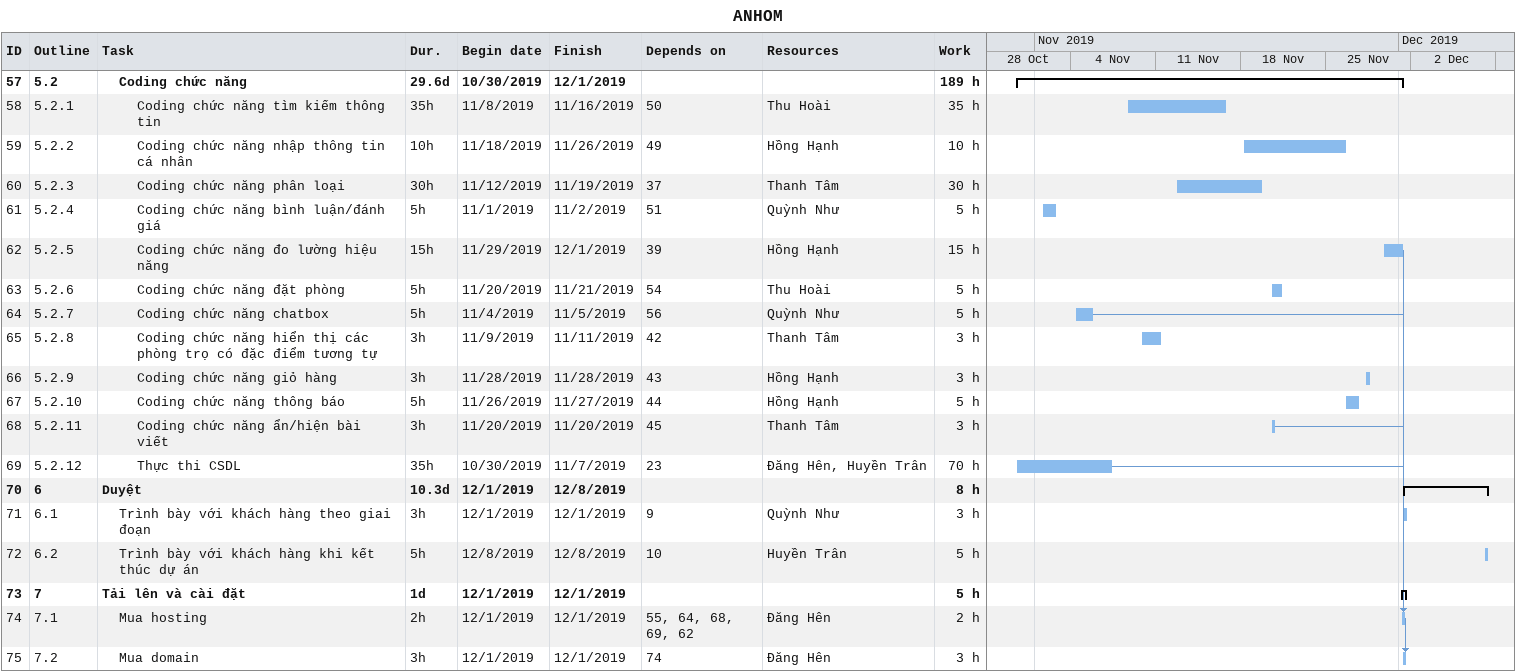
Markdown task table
ANHOM

| ID | WBS | Task | Duration | Start | Finish | Predecessors | Resources | Work (h) |
|---|---|---|---|---|---|---|---|---|
| 57 | 5.2 | **Coding chức năng** | 29.6d | 2019-10-30 | 2019-12-01 |  |  | 189 |
| 58 | 5.2.1 | Coding chức năng tìm kiếm thông tin | 35h | 2019-11-08 | 2019-11-16 | 50 | Thu Hoài | 35 |
| 59 | 5.2.2 | Coding chức năng nhập thông tin cá nhân | 10h | 2019-11-18 | 2019-11-26 | 49 | Hồng Hạnh | 10 |
| 60 | 5.2.3 | Coding chức năng phân loại | 30h | 2019-11-12 | 2019-11-19 | 37 | Thanh Tâm | 30 |
| 61 | 5.2.4 | Coding chức năng bình luận/đánh giá | 5h | 2019-11-01 | 2019-11-02 | 51 | Quỳnh Như | 5 |
| 62 | 5.2.5 | Coding chức năng đo lường hiệu năng | 15h | 2019-11-29 | 2019-12-01 | 39 | Hồng Hạnh | 15 |
| 63 | 5.2.6 | Coding chức năng đặt phòng | 5h | 2019-11-20 | 2019-11-21 | 54 | Thu Hoài | 5 |
| 64 | 5.2.7 | Coding chức năng chatbox | 5h | 2019-11-04 | 2019-11-05 | 56 | Quỳnh Như | 5 |
| 65 | 5.2.8 | Coding chức năng hiển thị các phòng trọ có đặc điểm tương tự | 3h | 2019-11-09 | 2019-11-11 | 42 | Thanh Tâm | 3 |
| 66 | 5.2.9 | Coding chức năng giỏ hàng | 3h | 2019-11-28 | 2019-11-28 | 43 | Hồng Hạnh | 3 |
| 67 | 5.2.10 | Coding chức năng thông báo | 5h | 2019-11-26 | 2019-11-27 | 44 | Hồng Hạnh | 5 |
| 68 | 5.2.11 | Coding chức năng ẩn/hiện bài viết | 3h | 2019-11-20 | 2019-11-20 | 45 | Thanh Tâm | 3 |
| 69 | 5.2.12 | Thực thi CSDL | 35h | 2019-10-30 | 2019-11-07 | 23 | Đăng Hên, Huyền Trân | 70 |
| 70 | 6 | **Duyệt** | 10.3d | 2019-12-01 | 2019-12-08 |  |  | 8 |
| 71 | 6.1 | Trình bày với khách hàng theo giai đoạn | 3h | 2019-12-01 | 2019-12-01 | 9 | Quỳnh Như | 3 |
| 72 | 6.2 | Trình bày với khách hàng khi kết thúc dự án | 5h | 2019-12-08 | 2019-12-08 | 10 | Huyền Trân | 5 |
| 73 | 7 | **Tải lên và cài đặt** | 1d | 2019-12-01 | 2019-12-01 |  |  | 5 |
| 74 | 7.1 | Mua hosting | 2h | 2019-12-01 | 2019-12-01 | 55, 64, 68, 69, 62 | Đăng Hên | 2 |
| 75 | 7.2 | Mua domain | 3h | 2019-12-01 | 2019-12-01 | 74 | Đăng Hên | 3 |
